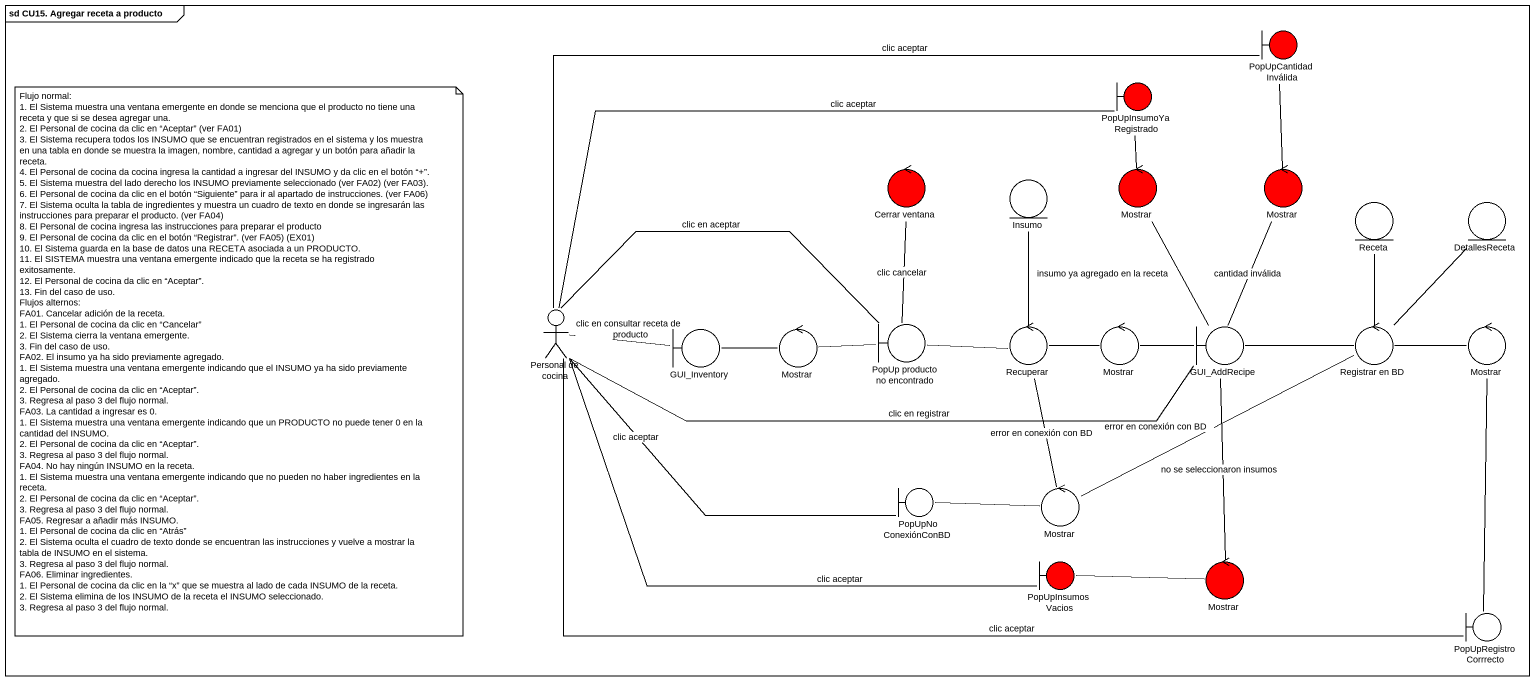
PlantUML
@startuml
mainframe sd CU15. Agregar receta a producto
boundary PopUpCantidadInválida #FF0000
boundary PopUpInsumoYaRegistrado #FF0000
control "Cerrar ventana" as Cerrar_ventana #FF0000
control Mostrar #FF0000
control "Mostrar" as Mostrar_2 #FF0000
entity Insumo
entity Receta
entity DetallesReceta
actor "Personal de cocina" as Personal_de_cocina
boundary GUI_Inventory
control "Mostrar" as Mostrar_3
boundary "PopUp producto no encontrado" as PopUp_producto_no_encontrado
control Recuperar
control "Mostrar" as Mostrar_4
boundary GUI_AddRecipe
control "Registrar en BD" as Registrar_en_BD
control "Mostrar" as Mostrar_5
boundary PopUpNoConexiónConBD
control "Mostrar" as Mostrar_6
boundary PopUpInsumosVacios #FF0000
control "Mostrar" as Mostrar_7 #FF0000
boundary PopUpRegistroCorrrecto
Cerrar_ventana -- PopUp_producto_no_encontrado : clic cancelar
Mostrar -up- PopUpInsumoYaRegistrado
Mostrar_2 -up- PopUpCantidadInválida
Receta -- Registrar_en_BD
DetallesReceta -- Registrar_en_BD
Personal_de_cocina -right- PopUpCantidadInválida : clic aceptar
Personal_de_cocina -right- PopUpInsumoYaRegistrado : clic aceptar
Personal_de_cocina -right- GUI_Inventory : clic en consultar receta de producto
Personal_de_cocina -right- PopUp_producto_no_encontrado : clic en aceptar
Personal_de_cocina -right- GUI_AddRecipe : clic en registrar
Personal_de_cocina -right- PopUpNoConexiónConBD : clic aceptar
Personal_de_cocina -right- PopUpInsumosVacios : clic aceptar
Personal_de_cocina -right- PopUpRegistroCorrrecto : clic aceptar
GUI_Inventory -right- Mostrar_3
Mostrar_3 -right- PopUp_producto_no_encontrado
PopUp_producto_no_encontrado -right- Recuperar
Recuperar -up- Insumo
Recuperar -right- Mostrar_4
Recuperar -- Mostrar_6 : error en conexión con BD
Mostrar_4 -right- GUI_AddRecipe
GUI_AddRecipe -up- Mostrar : insumo ya agregado en la receta
GUI_AddRecipe -up- Mostrar_2 : cantidad inválida
GUI_AddRecipe -right- Registrar_en_BD
GUI_AddRecipe -- Mostrar_7 : no se seleccionaron insumos
Registrar_en_BD -right- Mostrar_5
Registrar_en_BD -left- Mostrar_6 : error en conexión con BD
Mostrar_5 -- PopUpRegistroCorrrecto
Mostrar_6 -left- PopUpNoConexiónConBD
Mostrar_7 -left- PopUpInsumosVacios
note as N1
  Flujo normal:
  1. El Sistema muestra una ventana emergente en donde se menciona que el producto no tiene una receta y que si se desea agregar una.
  2. El Personal de cocina da clic en “Aceptar” (ver FA01)
  3. El Sistema recupera todos los INSUMO que se encuentran registrados en el sistema y los muestra en una tabla en donde se muestra la imagen, nombre, cantidad a agregar y un botón para añadir la receta.
  4. El Personal de cocina da cocina ingresa la cantidad a ingresar del INSUMO y da clic en el botón “+”.
  5. El Sistema muestra del lado derecho los INSUMO previamente seleccionado (ver FA02) (ver FA03).
  6. El Personal de cocina da clic en el botón “Siguiente” para ir al apartado de instrucciones. (ver FA06)
  7. El Sistema oculta la tabla de ingredientes y muestra un cuadro de texto en donde se ingresarán las instrucciones para preparar el producto. (ver FA04)
  8. El Personal de cocina ingresa las instrucciones para preparar el producto
  9. El Personal de cocina da clic en el botón “Registrar”. (ver FA05) (EX01)
  10. El Sistema guarda en la base de datos una RECETA asociada a un PRODUCTO.
  11. El SISTEMA muestra una ventana emergente indicado que la receta se ha registrado exitosamente.
  12. El Personal de cocina da clic en “Aceptar”.
  13. Fin del caso de uso.
  Flujos alternos:
  FA01. Cancelar adición de la receta.
  1. El Personal de cocina da clic en “Cancelar”
  2. El Sistema cierra la ventana emergente.
  3. Fin del caso de uso.
  FA02. El insumo ya ha sido previamente agregado.
  1. El Sistema muestra una ventana emergente indicando que el INSUMO ya ha sido previamente agregado.
  2. El Personal de cocina da clic en “Aceptar”.
  3. Regresa al paso 3 del flujo normal.
  FA03. La cantidad a ingresar es 0.
  1. El Sistema muestra una ventana emergente indicando que un PRODUCTO no puede tener 0 en la cantidad del INSUMO.
  2. El Personal de cocina da clic en “Aceptar”.
  3. Regresa al paso 3 del flujo normal.
  FA04. No hay ningún INSUMO en la receta.
  1. El Sistema muestra una ventana emergente indicando que no pueden no haber ingredientes en la receta.
  2. El Personal de cocina da clic en “Aceptar”.
  3. Regresa al paso 3 del flujo normal.
  FA05. Regresar a añadir más INSUMO.
  1. El Personal de cocina da clic en “Atrás”
  2. El Sistema oculta el cuadro de texto donde se encuentran las instrucciones y vuelve a mostrar la tabla de INSUMO en el sistema.
  3. Regresa al paso 3 del flujo normal.
  FA06. Eliminar ingredientes.
  1. El Personal de cocina da clic en la “x” que se muestra al lado de cada INSUMO de la receta.
  2. El Sistema elimina de los INSUMO de la receta el INSUMO seleccionado.
  3. Regresa al paso 3 del flujo normal.
end note
@enduml
